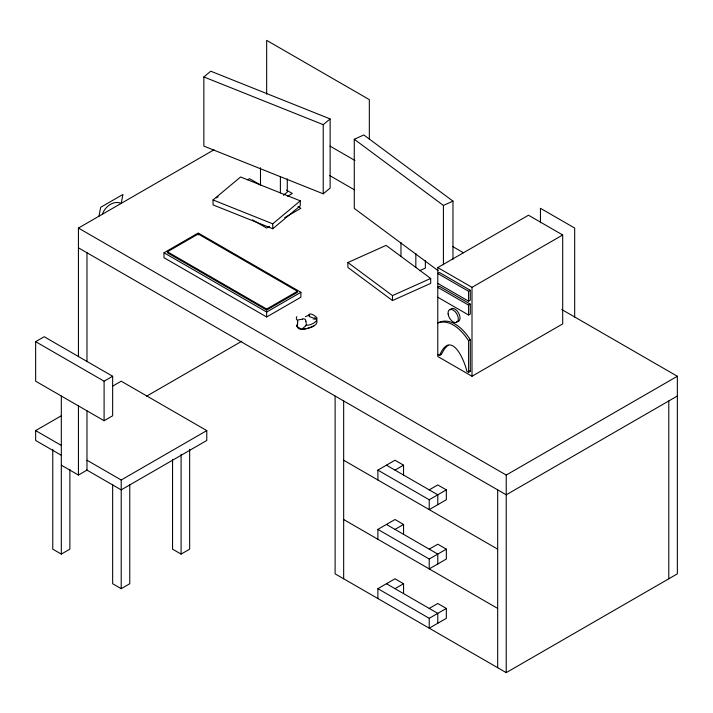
<?xml version="1.0" encoding="UTF-8"?>
<svg xmlns="http://www.w3.org/2000/svg" width="713" height="713" viewBox="0 0 713 713"><rect width="100%" height="100%" fill="white"/><g stroke="black" fill="none" stroke-linecap="round" stroke-linejoin="round"><path stroke-width="1.07" d="M308.729 314.923C309.326 312.107 316.34 315.948 317.107 318.319M296.982 325.672L296.884 326.527L301.465 329.174L307.018 328.479A22.148 12.781 0 0 0 310.262 327.561C313.328 326.572 318.408 324.094 316.732 320.137M297.009 325.574C297.998 332.686 309.397 327.935 313.72 326.037M98.964 216.208L100.676 207.323L122.921 194.471L121.21 203.365C113.385 199.97 104.758 206.895 102.387 214.23M297.499 321.117L297.829 319.985L301.947 319.264A12.959 11.845 -35.2 0 1 302.419 319.308L302.508 319.237M297.205 324.941L297.767 323.8M297.285 324.754L297.508 324.272M437.782 354.521L439.493 355.511C450.696 329.486 463.806 358.122 466.872 371.321L468.584 372.311L470.295 371.321L470.295 339.7C463.691 329.442 451.035 316.233 437.782 322.909C451.017 318.764 462.006 330.779 468.584 340.689L468.584 372.311M439.493 355.511L441.204 354.521L444.627 348.719L448.049 345.137M203.856 76.942L210.745 71.202L330.128 118.919L330.128 188.08L323.239 193.82L203.856 146.103L203.856 76.942L323.239 124.659L330.128 118.919M213.044 199.961L240.593 176.984L300.28 200.843L300.28 205.79L272.731 228.757L213.044 204.898L213.044 199.961L272.731 223.82L300.28 200.843M283.444 195.282L287.277 192.091L287.277 178.918M305.342 325.645L306.367 324.914L306.287 324.139M78.43 356.75L78.43 228.062L213.98 149.81M216.28 197.875L218.178 196.779M247.652 179.765L249.55 178.669L260.958 185.255M163.99 252.767L198.214 233.008L300.886 292.285L300.886 297.223L266.662 316.982L163.99 257.705L163.99 252.767L266.662 312.044L300.886 292.285M167.412 251.778L198.214 233.989L297.464 291.296L297.464 292.285L266.662 310.066L167.412 252.767L167.412 251.778L266.662 309.077L297.464 291.296M35.65 341.679L44.206 336.741L112.654 376.259L112.654 415.777L104.098 420.715L35.65 381.197L35.65 341.679L104.098 381.197L112.654 376.259M287.58 196.235L292.33 193.49L286.626 190.193M269.514 226.422L266.662 228.062L252.402 219.836M284.728 217.634L300.886 208.303L298.034 206.663M61.603 455.464L35.65 440.474L35.65 430.599L61.603 415.608M112.556 386.196L121.21 381.197L206.77 430.599L206.77 440.474L121.21 489.876L86.603 469.894M146.593 396.187L241.76 341.242M61.318 465.179L78.43 475.054L86.986 470.117L86.986 410.84M437.782 267.58L528.476 215.219L562.7 234.978L562.7 323.898L472.006 376.259L437.782 356.5L437.782 267.58L472.006 287.339L562.7 234.978M86.986 460.233L121.21 479.992L206.77 430.599M470.295 290.307L439.493 272.526L437.782 273.507L468.584 291.296L470.295 290.307L470.295 300.182L468.584 301.171L437.782 283.391M470.295 304.139L439.493 286.35L437.782 287.339L468.584 305.128L470.295 304.139L470.295 314.014L468.584 315.003L437.782 297.223M52.762 449.35L52.762 549.153L61.318 554.09L69.874 549.153L69.874 469.306M468.584 340.689L470.295 339.7M112.654 484.635L112.654 583.733L121.21 588.671L129.766 583.733L129.766 484.635M172.546 459.332L172.546 549.153L181.102 554.09L189.658 549.153L189.658 449.35M377.89 479.992L377.89 470.117L395.002 460.233L403.558 465.179L403.558 475.054M395.002 470.117L403.558 465.179M429.226 489.876L437.782 484.938L446.338 489.876L446.338 499.751L429.226 509.635L429.226 499.751L377.89 470.117M377.89 539.269L377.89 529.394L395.002 519.51L403.558 524.456L403.558 534.331M429.226 499.751L446.338 489.876M395.002 529.394L403.558 524.456M78.43 228.062L506.23 475.054L677.35 376.259L677.35 573.849L506.23 672.644L335.11 573.849L335.11 396.018M677.35 396.018L506.23 494.813L78.43 247.821M429.226 549.153L437.782 544.215L446.338 549.153L446.338 559.028L429.226 568.912L429.226 559.028L377.89 529.394M377.89 598.555L377.89 588.671L395.002 578.787L403.558 583.733L403.558 593.608M429.226 559.028L446.338 549.153M395.002 588.671L403.558 583.733M429.226 608.43L437.782 603.492L446.338 608.43L446.338 618.314L429.226 628.189L429.226 618.305L377.89 588.671M429.226 618.305L446.338 608.43M438.067 270.619L354.272 208.419L354.272 139.258L363.826 134.971L452.969 201.146L452.969 259.327M354.272 139.258L443.415 205.433L452.969 201.146M347.908 262.527L386.107 245.37L430.688 278.453L430.688 283.4L392.48 300.556L347.908 267.464L347.908 262.527L392.48 295.61L392.48 300.556M419.645 270.655L425.376 268.079L425.376 260.397M392.48 295.61L430.688 278.453M306.474 324.914C310.36 326.599 322.579 318.559 313.729 317.811M312.472 317.597L309.54 316.732M329.994 146.076L354.94 160.478M329.522 175.443L354.575 189.908M452.853 246.645L463.45 252.767M561.728 309.504L677.35 376.259M440.349 354.031L441.204 354.521M469.546 370.885L470.295 371.321M386.446 465.179L437.782 494.813L437.782 504.697M343.666 460.233L497.674 549.153M386.446 524.456L437.782 554.09L437.782 563.974M343.666 519.51L497.674 608.43M386.446 583.733L437.782 613.367L437.782 623.251M35.65 430.599L61.318 445.42M309.237 316.483L308.782 315.547M305.868 321.233L305.859 321.18A3.975 2.736 -36.8 0 0 302.526 318.969M306.198 323.283L305.948 321.581A12.959 8.342 -49.1 0 0 305.797 321.278M668.794 400.956L668.794 578.796M574.678 316.982L574.678 228.062L540.454 208.303L540.454 222.75M506.23 475.054L506.23 672.644M497.674 489.876L497.674 667.707M472.006 287.339L472.006 376.259M468.584 291.296L468.584 301.171M468.584 305.128L468.584 315.003M443.415 205.433L443.415 264.71M415.831 253.471L415.831 267.428M400.964 242.438L400.964 256.404M369.334 139.151L369.334 99.633L266.662 40.356L266.662 94.143M343.666 400.956L343.666 578.796M323.239 124.659L323.239 193.82M280.387 176.788L280.387 192.893M272.731 223.82L272.731 228.757M266.662 309.077L266.662 310.066M266.662 312.044L266.662 316.982M260.486 167.76L260.486 184.943M198.214 233.989L198.214 234.978M181.102 454.288L181.102 554.09M121.21 479.992L121.21 588.671M104.098 381.197L104.098 420.715M86.986 252.767L86.986 361.687M78.43 405.893L78.43 475.054M61.318 396.018L61.318 554.09M297.357 326.518A13.422 7.442 89.6 0 1 297.865 321.376M305.422 316.732A10.57 1.586 -23.8 0 1 308.97 315.084M297.089 320.084A18.591 6.569 -5.1 0 1 296.893 316.652M302.054 329.201A13.422 5.677 -33 0 1 305.734 325.948M309.692 315.966A15.508 5.134 37 0 1 309.469 315.333M315.502 319.237A15.508 2.246 10.1 0 1 312.98 318.854M450.224 309.843A7.264 4.189 60 0 1 458.655 313.132A7.264 4.189 60 0 1 456.685 321.599M448.112 313.996A7.264 4.189 60 0 0 456.418 322.463A7.264 4.189 60 0 0 455.019 311.519A7.264 4.189 60 0 0 448.112 313.996"/></g></svg>
